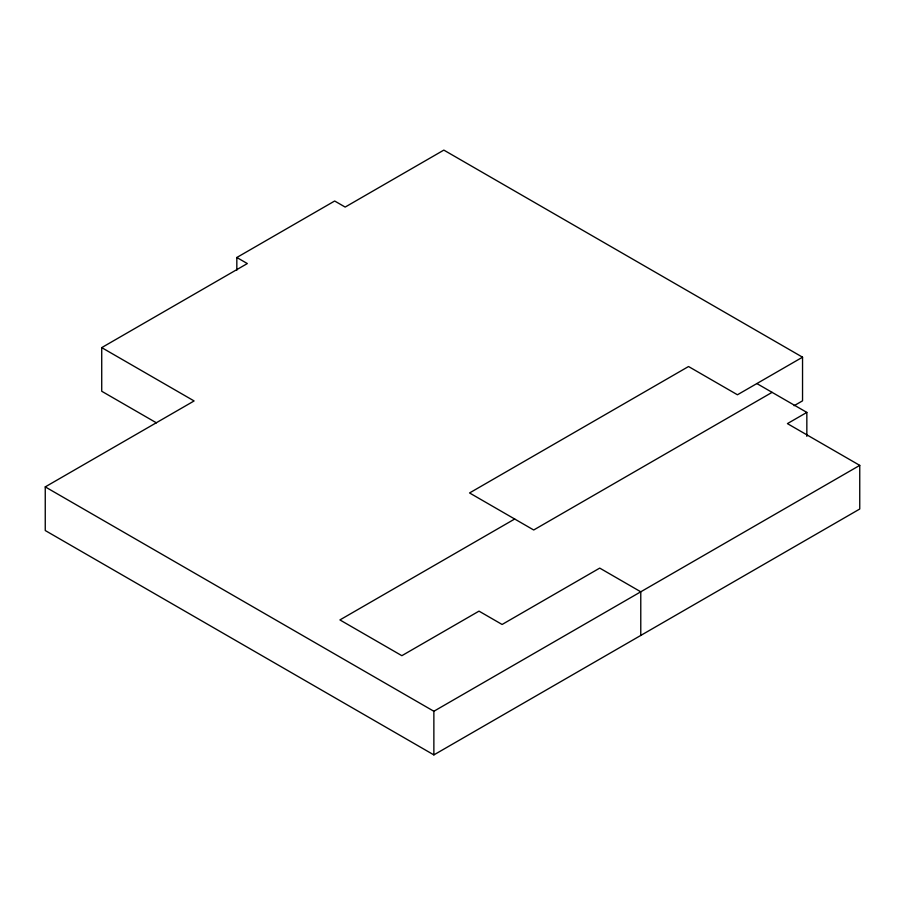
<?xml version="1.0" encoding="UTF-8"?>
<svg xmlns="http://www.w3.org/2000/svg" width="905" height="905" viewBox="0 0 905 905"><rect width="100%" height="100%" fill="white"/><g stroke="black" fill="none" stroke-linecap="round" stroke-linejoin="round"><path stroke-width="1.36" d="M236.827 270.165L236.827 257.495L334.669 201.012L345.167 207.075L443.835 150.106L802.543 357.192L802.543 400.836L794.104 405.7M156.429 422.839L101.722 391.254L101.722 347.622L247.325 263.559L236.827 257.495M806.841 436.334L806.841 412.409L787.418 423.619L859.75 465.374L859.75 509.017L433.868 754.894L45.25 530.534L45.25 486.89L194.1 400.949L101.722 347.622M514.696 519.018L339.918 619.925L401.854 655.684L479.005 611.135L502.105 624.473L599.732 568.102L640.774 591.802L640.774 635.446M802.543 357.192L737.451 394.772L688.535 366.525L469.559 492.954L533.701 529.991L772.101 392.351M45.25 486.89L433.868 711.262L859.75 465.374M756.874 383.562L806.841 412.409M433.868 711.262L433.868 754.894"/></g></svg>
